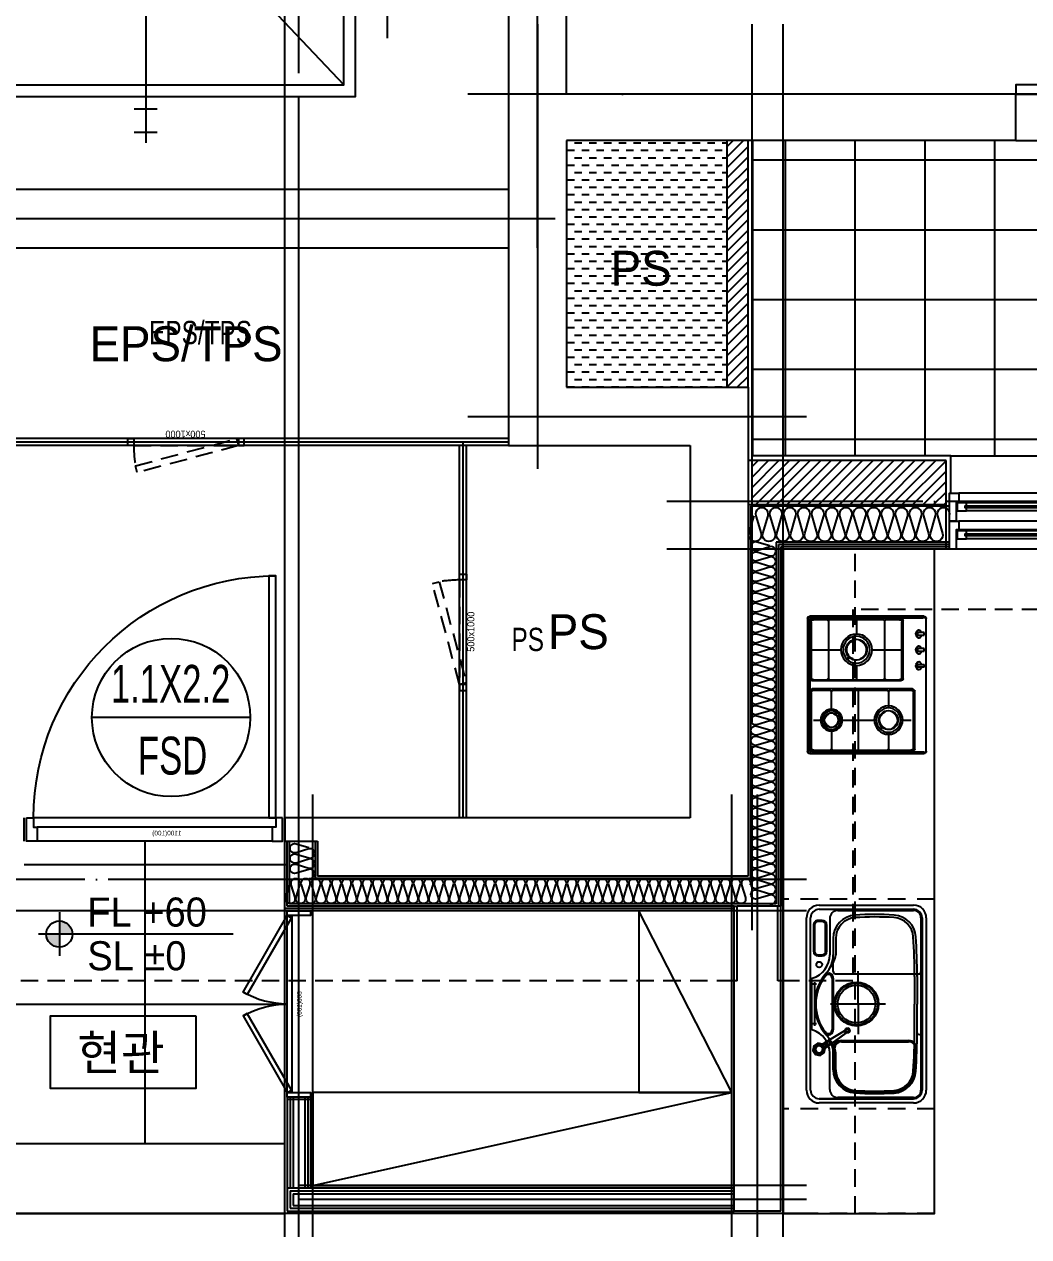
# Model space of a CAD drawing. Header units: millimetres. Extents: x -24416 to 92204, y -190080 to 23760.
# Drawn here: x 21951 to 26266, y -116981 to -111771 of the extents above; entities that cross this region are included whole.
import ezdxf
from ezdxf.enums import TextEntityAlignment as Align
from ezdxf.xclip import XClip

# ---------------------------------------------------------------- set-up
doc = ezdxf.new("R2010")
doc.units = ezdxf.units.MM
doc.header["$LTSCALE"] = 50
doc.header["$XCLIPFRAME"] = 0
for name, pattern in [('-HID', [2.5, 1.5, -1]), ('AUDIT_D_220706163347-0', [0]), ('CEN', [62, 60, -1, 0, -1]), ('HID', [2.3, 1.5, -0.8]), ('xr-101_102동-2F$0$HID', [2.3, 1.5, -0.8])]:
    doc.linetypes.add(name, pattern=pattern)
doc.layers.get('defpoints').update_dxf_attribs({"color": 139})
for name, color, linetype in [('A-SOL252', 252, 'Continuous'), ('A-STEEL', 4, 'Continuous'), ('A-레벨', 7, 'AUDIT_D_220706163347-0'), ('A-창호부호', 4, 'Continuous'), ('A_HAT', 8, 'Continuous'), ('AA-XXXX-TEXT#LEV', 3, 'Continuous'), ('CEN_CON', 1, 'CEN'), ('CEN_WALL', 12, 'CEN'), ('CONC', 2, 'Continuous'), ('dan1', 7, 'HID'), ('DOOR', 4, 'Continuous'), ('ELE3_CON', 7, 'Continuous'), ('ELE4', 4, 'Continuous'), ('ELEV-ER', 4, 'Continuous'), ('F-FUR-설치', 6, 'Continuous'), ('FIN', 6, 'Continuous'), ('FUR', 4, 'Continuous'), ('FUR_가전', 8, 'HID'), ('INS', 8, 'Continuous'), ('ROM', 7, 'AUDIT_D_220706163347-0'), ('WAL', 3, 'Continuous'), ('WAL_DRY', 7, 'Continuous'), ('WIN', 4, 'Continuous'), ('X - 단위세대$0$ETC', 6, 'Continuous'), ('xr-101_102동-2F$0$AA-DWXM-DOOR(PS점검구)', 4, 'xr-101_102동-2F$0$HID'), ('바닥타일', 8, 'Continuous'), ('실명', 3, 'AUDIT_D_220706163347-0'), ('실명박스', 7, 'AUDIT_D_220706163347-0')]:
    doc.layers.add(name, color=color, linetype=linetype)
for name, color, linetype, plot in [('AA-XXXX-MC', 153, 'AUDIT_D_220706163347-0', False), ('Def-PrintX', 147, 'Continuous', False), ('Defpoint', 135, 'Continuous', False), ('MC', 135, 'Continuous', False), ('X - 단위세대$0$0_임시', 134, 'Continuous', False), ('xr-101_102동-2F$0$DEFPOINT', 231, 'Continuous', False)]:
    doc.layers.add(name, color=color, linetype=linetype, plot=plot)
doc.styles.add('HAUD01', font='Dotum.ttf')
doc.styles.add('HAUD02', font='Dotum.ttf', dxfattribs={"width": 0.8})
doc.styles.add('xr-101_102동-2F$0$HAUD01', font='Dotum.ttf')
doc.styles.add('맑은고딕', font='malgun.ttf', dxfattribs={"width": 0.9})
pattern_1 = [(45, (-317379.71, -137553.743), (-22.4506403, 22.4506403), [])]

# ---------------------------------------------------------------- blocks, each defined once
blk = doc.blocks.new('ELE_17(비진입)')
at = {"layer": 'CONC', "extrusion": (0, 0, -1)}
for p, q in [((-570, -991.6), (-570, -1041.6)), ((570, -991.6), (570, -1041.6))]:
    blk.add_line(p, q, dxfattribs=at)
at = {"layer": 'defpoints'}
blk.add_lwpolyline([(-1350, 1558.4), (1350, 1558.4), (1350, -991.6), (-1350, -991.6)], close=True, dxfattribs=at)
at = {"layer": 'ELEV-ER', "color": 1, "extrusion": (0, 0, -1)}
for p, q in [((0, 1229.9), (0, -1227.1)), ((700, 1038.6), (-700, 1038.5)), ((-1150, 0), (1150, 0))]:
    blk.add_line(p, q, dxfattribs=at)
at = {"layer": 'ELEV-ER', "extrusion": (0, 0, -1)}
for p, q in [((-500, 1113.5), (500, 1113.6)), ((-500, 963.5), (-500, 1113.5)), ((500, 1113.6), (500, 963.6)), ((-550, 1013.5), (-550, 1063.5)), ((-550, 1013.5), (-550, 1063.5)), ((-475, 1063.5), (-525, 1063.5)), ((-525, 1063.5), (-525, 1013.5)), ((-475, 1063.5), (-525, 1063.5)), ((-525, 1063.5), (-525, 1013.5)), ((-475, 1013.5), (-475, 1063.5)), ((-475, 1013.5), (-475, 1063.5)), ((475, 1013.6), (475, 1063.6)), ((475, 1063.6), (525, 1063.6)), ((525, 1063.6), (525, 1013.6)), ((550, 1013.6), (550, 1063.6)), ((-525, 1013.5), (-475, 1013.5)), ((-525, 1013.5), (-475, 1013.5)), ((525, 1013.6), (475, 1013.6)), ((500, 963.6), (-500, 963.5)), ((-950, -898.6), (900, 851.4)), ((950, -898.6), (-900, 851.4)), ((-1105, 50), (-1105, -50)), ((-1005, 50), (-1005, -50)), ((1005, 50), (1005, -50)), ((1105, 50), (1105, -50)), ((-560, -818.7), (-560, -698.7)), ((-500, -698.7), (-500, -818.7)), ((500, -818.6), (500, -698.6)), ((560, -698.6), (560, -818.6)), ((-560.1, -818.6), (-500.1, -818.6)), ((-500, -818.7), (-560, -818.7)), ((560, -818.6), (500, -818.6)), ((-570, -991.6), (-545, -991.6)), ((-570, -1041.6), (-555, -1041.6)), ((-515, -991.6), (515, -991.6)), ((-515, -1041.6), (515, -1041.6)), ((545, -991.6), (570, -991.6)), ((555, -1041.6), (570, -1041.6))]:
    blk.add_line(p, q, dxfattribs=at)
for points in [[(950, 901.4), (950, -898.6), (-950, -898.6), (-950, 901.4)], [(542, -994.6), (518, -994.6), (518, -1038.6), (542, -1038.6), (542, -1026.6), (545, -1026.6), (545, -1041.6), (515, -1041.6), (515, -991.6), (545, -991.6), (545, -1006.6), (542, -1006.6)], [(-542, -994.6), (-518, -994.6), (-518, -1038.6), (-542, -1038.6), (-542, -1026.6), (-545, -1026.6), (-545, -1041.6), (-515, -1041.6), (-515, -991.6), (-545, -991.6), (-545, -1006.6), (-542, -1006.6)]]:
    blk.add_lwpolyline(points, close=True, dxfattribs=at)
blk.add_lwpolyline([(-500, -698.6), (-900, -698.6), (-900, 851.4), (900, 851.4), (900, -698.6), (500, -698.7)], dxfattribs=at)
at = {"layer": 'ELEV-ER'}
for points in [[(-550, -875.7), (550, -875.7), (550, -835.7), (-550, -835.7)], [(-550, -960.7), (550, -960.7), (550, -920.7), (-550, -920.7)], [(-555, -1041.6), (-545, -1041.6), (-545, -1031.6), (-555, -1031.6)], [(555, -1041.6), (545, -1041.6), (545, -1031.6), (555, -1031.6)]]:
    blk.add_lwpolyline(points, close=True, dxfattribs=at)
at = {"layer": 'defpoints', "extrusion": (0, 0, -1), "style": '맑은고딕', "text_generation_flag": 2, "width": 0.6}
blk.add_text('ELEV-18인승', height=150, dxfattribs=at).set_placement((0, 801.3), align=Align.TOP_CENTER)
blk = doc.blocks.new('A$C38A1636F')
at = {"layer": 'xr-101_102동-2F$0$AA-DWXM-DOOR(PS점검구)'}
for p, q in [((225, 0), (-225, 0)), ((-225, -30), (225, -30))]:
    blk.add_line(p, q, dxfattribs=at)
for points in [[(-250, 0), (-225, 0), (-225, -30), (-250, -30)], [(250, 0), (225, 0), (225, -30), (250, -30)], [(-209.7, -146.5), (-217.4, -117.5), (217.2, -1), (225, -30)]]:
    blk.add_lwpolyline(points, close=True, dxfattribs=at)
blk.add_arc((385.2, -21.3), 610.2, 180.8182, 189.0705, dxfattribs=at)
at = {"layer": 'xr-101_102동-2F$0$DEFPOINT', "style": 'xr-101_102동-2F$0$HAUD01'}
blk.add_text('500x1000', height=30, rotation=180, dxfattribs=at).set_placement((-2.5, 18.6), align=Align.MIDDLE_CENTER)
blk = doc.blocks.new('CO-102-28F', base_point=(243441.5, -43595.4))
at = {"layer": 'A-STEEL'}
for p, q in [((254011.5, -41965.4), (251241.5, -41965.4)), ((254011.5, -41995.4), (251211.5, -41995.4)), ((253801.5, -43595.4), (253801.5, -41995.4)), ((253831.5, -43595.4), (253831.5, -41995.4))]:
    blk.add_line(p, q, dxfattribs=at)
at = {"layer": 'CEN_CON'}
for p, q in [((254136.5, -41145.4), (254136.5, -37945.4)), ((251211.5, -41020.4), (254261.5, -41020.4)), ((254011.5, -41980.4), (251211.5, -41980.4)), ((253816.5, -43595.4), (253816.5, -41980.4))]:
    blk.add_line(p, q, dxfattribs=at)
at = {"layer": 'CONC', "color": 2}
for p, q in [((254261.5, -40485.4), (254261.5, -37945.4)), ((254011.5, -38195.4), (254011.5, -40895.4)), ((254011.5, -40895.4), (251461.5, -40895.4)), ((251211.5, -41145.4), (254011.5, -41145.4))]:
    blk.add_line(p, q, dxfattribs=at)
at = {"rotation": 270}
blk.add_blockref('ELE_17(비진입)', (252453.1, -39545.4), dxfattribs=at)
at = {"layer": 'AA-XXXX-TEXT#LEV'}
blk.add_blockref('A$C38A1636F', (252626.5, -41965.4), dxfattribs=at)
at = {"layer": 'AA-XXXX-TEXT#LEV', "rotation": 270}
blk.add_blockref('A$C38A1636F', (253831.5, -42798), dxfattribs=at)
at = {"layer": 'Def-PrintX', "style": 'HAUD02', "width": 0.8}
for s, p in [('EPS/TPS', (252467.8, -41560.1)), ('PS', (254024.6, -42878.7))]:
    blk.add_text(s, height=100, dxfattribs=at).set_placement(p)
blk = doc.blocks.new('A$C4D377245')
at = {"layer": 'A-창호부호'}
blk.add_line((675.4, 345), (14.6, 345), dxfattribs=at)
blk.add_circle((345, 345), 330.4, dxfattribs=at)
blk = doc.blocks.new('WIN_이중창_1500')
at = {"layer": 'Defpoint'}
for p, q in [((-15, 240), (-15, 0)), ((1485, 240), (1485, 0))]:
    blk.add_line(p, q, dxfattribs=at)
at = {"layer": 'WIN'}
blk.add_line((735, -100), (735, 340), dxfattribs=at)
at = {"layer": 'WIN', "color": 8}
for p, q in [((1442, 240), (28, 240)), ((1397, 237), (755, 237)), ((1430, 158), (40, 158)), ((715, 196), (73, 196)), ((715, 161), (73, 161)), ((1397, 202), (755, 202)), ((1430, 120), (40, 120)), ((1397, 117), (755, 117)), ((715, 76), (73, 76)), ((1397, 82), (755, 82)), ((1430, 38), (40, 38)), ((1430, 0), (40, 0)), ((715, 41), (73, 41))]:
    blk.add_line(p, q, dxfattribs=at)
at = {"layer": 'WIN'}
for points in [[(40, 158), (28, 158), (28, 240), (0, 240), (0, 120), (40, 120), (40, 158)], [(755, 216.5), (755, 202), (715, 202), (715, 237), (755, 237), (755, 222.5)], [(1404, 222.5), (1404, 216.5), (748, 216.5), (748, 222.5), (1404, 222.5)], [(1397, 216.5), (1397, 202), (1437, 202), (1437, 237), (1397, 237), (1397, 222.5)], [(1430, 158), (1442, 158), (1442, 240), (1470, 240), (1470, 120), (1430, 120), (1430, 158)], [(73, 175.5), (73, 161), (33, 161), (33, 196), (73, 196), (73, 181.5)], [(722, 181.5), (722, 175.5), (66, 175.5), (66, 181.5), (722, 181.5)], [(715, 175.5), (715, 161), (755, 161), (755, 196), (715, 196), (715, 181.5)], [(40, 38), (28, 38), (28, 120), (0, 120), (0, 0), (40, 0), (40, 38)], [(755, 96.5), (755, 82), (715, 82), (715, 117), (755, 117), (755, 102.5)], [(1397, 96.5), (1397, 82), (1437, 82), (1437, 117), (1397, 117), (1397, 102.5)], [(1430, 38), (1442, 38), (1442, 120), (1470, 120), (1470, 0), (1430, 0), (1430, 38)], [(73, 55.5), (73, 41), (33, 41), (33, 76), (73, 76), (73, 61.5)], [(722, 61.5), (722, 55.5), (66, 55.5), (66, 61.5), (722, 61.5)], [(715, 55.5), (715, 41), (755, 41), (755, 76), (715, 76), (715, 61.5)], [(1404, 102.5), (1404, 96.5), (748, 96.5), (748, 102.5), (1404, 102.5)]]:
    blk.add_lwpolyline(points, dxfattribs=at)
blk = doc.blocks.new('insul1')
blk.add_lwpolyline([(0, 0.25, 1.344031), (0.35, 0.25), (0.2, 0.75, -1.344031), (0.55, 0.75), (0.4, 0.25)], format="xyb")
blk = doc.blocks.new('DOOR-800(100)')
at = {"layer": 'DOOR'}
for points in [[(359.1, 272.7), (349.1, 290), (20, 100), (30, 82.7)], [(440.9, 272.7), (450.9, 290), (780, 100), (770, 82.7)], [(20, 100), (0, 100), (0, 0), (20, 0)], [(780, 80), (780, 100), (20, 100), (20, 80)], [(800, 100), (780, 100), (780, 0), (800, 0)]]:
    blk.add_lwpolyline(points, close=True, dxfattribs=at)
for centre, start, end in [((20, 100), 0, 30), ((780, 100), 150, 180)]:
    blk.add_arc(centre, 380, start, end, dxfattribs=at)
at = {"layer": 'X - 단위세대$0$0_임시'}
for p, q in [((-10, 0), (-10, 100)), ((810, 0), (810, 100))]:
    blk.add_line(p, q, dxfattribs=at)
at = {"layer": 'X - 단위세대$0$0_임시', "style": 'HAUD02'}
blk.add_text('800(100)', height=20, dxfattribs=at).set_placement((400.3, 46.2), align=Align.MIDDLE)
blk = doc.blocks.new('FSD-1100(100)')
at = {"layer": 'DOOR'}
for p, q in [((30, 100), (1070, 100)), ((45, 60), (1055, 60)), ((45, 0), (1055, 0))]:
    blk.add_line(p, q, dxfattribs=at)
blk.add_lwpolyline([(30, 100), (30, 1140), (60, 1140), (60, 100), (30, 100)], dxfattribs=at)
for points in [[(0, 100), (30, 100), (30, 60), (45, 60), (45, 0), (0, 0)], [(1100, 100), (1070, 100), (1070, 60), (1055, 60), (1055, 0), (1100, 0)]]:
    blk.add_lwpolyline(points, close=True, dxfattribs=at)
blk.add_arc((30, 100), 1040, 0, 90, dxfattribs=at)
at = {"layer": 'X - 단위세대$0$0_임시'}
for p, q in [((-10, 0), (-10, 100)), ((1110, 0), (1110, 100))]:
    blk.add_line(p, q, dxfattribs=at)
at = {"layer": 'X - 단위세대$0$0_임시', "style": 'HAUD02'}
blk.add_text('1100(100)', height=20, dxfattribs=at).set_placement((497.5, 32.2), align=Align.MIDDLE)
blk = doc.blocks.new('쿡탑')
at = {"layer": 'FUR'}
for p, q in [((460721, 189595.4), (461291, 189595.4)), ((460722, 189592.4), (461290, 189592.4)), ((460711, 189095.4), (460711, 189585.4)), ((460712, 189582.4), (460712, 189318.9)), ((460719, 189103.9), (460719, 189577.4)), ((460721, 189195.4), (460721, 189575.4)), ((460726, 189267.1), (460726, 189570.4)), ((460729, 189587.4), (461283, 189587.4)), ((460731, 189585.4), (461281, 189585.4)), ((460736, 189580.4), (460973.5, 189580.4)), ((460854.8, 189580.4), (460854.8, 189452.6)), ((460983.5, 189570.4), (460983.5, 189508.6)), ((460988.5, 189195.4), (460988.5, 189575.4)), ((461023.5, 189145.4), (461023.5, 189575.4)), ((461028.5, 189570.4), (461028.5, 189495.4)), ((461038.5, 189580.4), (461276, 189580.4)), ((461157.3, 189570.4), (461157.3, 189532.9)), ((461286, 189570.4), (461286, 189150.4)), ((461291, 189575.4), (461291, 189145.4)), ((461293, 189577.4), (461293, 189103.9)), ((461300, 189582.4), (461300, 189338.9)), ((461301, 189585.4), (461301, 189095.4)), ((460728, 189508.6), (460726, 189508.6)), ((460728, 189503.6), (460726, 189503.6)), ((460730.3, 189506.1), (460979.2, 189506.1)), ((460981.6, 189508.6), (460983.5, 189508.6)), ((460981.6, 189503.6), (460983.5, 189503.6)), ((460983.5, 189503.6), (460983.5, 189267.1)), ((461030.5, 189495.4), (461028.5, 189495.4)), ((461028.5, 189490.4), (461028.5, 189250.4)), ((461030.5, 189490.4), (461028.5, 189490.4)), ((461117.2, 189492.9), (461032.9, 189492.9)), ((461197.3, 189492.9), (461281.7, 189492.9)), ((461284.1, 189495.4), (461286, 189495.4)), ((461284.1, 189490.4), (461286, 189490.4)), ((461157.3, 189452.8), (461157.3, 189300.1)), ((460726, 189385.4), (460787.6, 189385.4)), ((460922, 189385.4), (460983.5, 189385.4)), ((461286, 189376.5), (461028.5, 189376.5)), ((461298, 189156.9), (461300, 189338.9)), ((460714, 189156.9), (460712, 189318.9)), ((460854.8, 189318.1), (460854.8, 189190.4)), ((460728, 189267.1), (460726, 189267.1)), ((460726, 189200.4), (460726, 189262.1)), ((460728, 189262.1), (460726, 189262.1)), ((460730.3, 189264.6), (460979.2, 189264.6)), ((460981.6, 189267.1), (460983.5, 189267.1)), ((460981.6, 189262.1), (460983.5, 189262.1)), ((460983.5, 189262.1), (460983.5, 189200.4)), ((461030.5, 189250.4), (461028.5, 189250.4)), ((461028.5, 189245.4), (461028.5, 189150.4)), ((461030.5, 189245.4), (461028.5, 189245.4)), ((461032.8, 189247.9), (461105, 189247.9)), ((461209.6, 189247.9), (461281.7, 189247.9)), ((461284.1, 189250.4), (461286, 189250.4)), ((461284.1, 189245.4), (461286, 189245.4)), ((460978.5, 189185.4), (460731, 189185.4)), ((460973.5, 189190.4), (460736, 189190.4)), ((461157.3, 189195.6), (461157.3, 189150.4)), ((460714, 189156.9), (460714, 189095.4)), ((460780.9, 189123.2), (460792.2, 189123.2)), ((460780.9, 189094.2), (460780.9, 189123.2)), ((460780.9, 189123.2), (460792.2, 189123.2)), ((460780.9, 189094.2), (460780.9, 189123.2)), ((460792.2, 189123.2), (460792.2, 189094.2)), ((460792.2, 189123.2), (460792.2, 189094.2)), ((460849.9, 189123.1), (460861.2, 189123.1)), ((460849.9, 189094.2), (460849.9, 189123.1)), ((460849.9, 189123.1), (460861.2, 189123.1)), ((460849.9, 189094.2), (460849.9, 189123.1)), ((460849.9, 189123.1), (460861.2, 189123.1)), ((460849.9, 189094.2), (460849.9, 189123.1)), ((460849.9, 189123.1), (460861.2, 189123.1)), ((460849.9, 189094.2), (460849.9, 189123.1)), ((460849.9, 189123.1), (460861.2, 189123.1)), ((460849.9, 189094.2), (460849.9, 189123.1)), ((460849.9, 189123.1), (460861.2, 189123.1)), ((460849.9, 189094.2), (460849.9, 189123.1)), ((460849.9, 189123.1), (460861.2, 189123.1)), ((460849.9, 189094.2), (460849.9, 189123.1)), ((460849.9, 189123.1), (460861.2, 189123.1)), ((460849.9, 189094.2), (460849.9, 189123.1)), ((460861.2, 189123.1), (460861.2, 189094.2)), ((460861.2, 189123.1), (460861.2, 189094.2)), ((460861.2, 189123.1), (460861.2, 189094.2)), ((460861.2, 189123.1), (460861.2, 189094.2)), ((460861.2, 189123.1), (460861.2, 189094.2)), ((460861.2, 189123.1), (460861.2, 189094.2)), ((460861.2, 189123.1), (460861.2, 189094.2)), ((460861.2, 189123.1), (460861.2, 189094.2)), ((460929.7, 189123.1), (460918.4, 189123.1)), ((460918.4, 189123.1), (460918.4, 189094.2)), ((460929.7, 189123.1), (460918.4, 189123.1)), ((460918.4, 189123.1), (460918.4, 189094.2)), ((460929.7, 189123.1), (460918.4, 189123.1)), ((460918.4, 189123.1), (460918.4, 189094.2)), ((460929.7, 189123.1), (460918.4, 189123.1)), ((460918.4, 189123.1), (460918.4, 189094.2)), ((460929.7, 189123.1), (460918.4, 189123.1)), ((460918.4, 189123.1), (460918.4, 189094.2)), ((460929.7, 189123.1), (460918.4, 189123.1)), ((460918.4, 189123.1), (460918.4, 189094.2)), ((460929.7, 189123.1), (460918.4, 189123.1)), ((460918.4, 189123.1), (460918.4, 189094.2)), ((460929.7, 189123.1), (460918.4, 189123.1)), ((460918.4, 189123.1), (460918.4, 189094.2)), ((460929.7, 189094.2), (460929.7, 189123.1)), ((460929.7, 189094.2), (460929.7, 189123.1)), ((460929.7, 189094.2), (460929.7, 189123.1)), ((460929.7, 189094.2), (460929.7, 189123.1)), ((460929.7, 189094.2), (460929.7, 189123.1)), ((460929.7, 189094.2), (460929.7, 189123.1)), ((460929.7, 189094.2), (460929.7, 189123.1)), ((460929.7, 189094.2), (460929.7, 189123.1)), ((461281, 189135.4), (461033.5, 189135.4)), ((461276, 189140.4), (461038.5, 189140.4)), ((461298, 189156.9), (461298, 189095.4)), ((461291, 189085.4), (460721, 189085.4)), ((460770.5, 189113.9), (460780.7, 189104.7)), ((460770.5, 189113.9), (460780.7, 189104.7)), ((460792.2, 189094.2), (460780.9, 189094.2)), ((460792.2, 189094.2), (460780.9, 189094.2)), ((460803.4, 189113.7), (460792.2, 189104.5)), ((460803.4, 189113.7), (460792.2, 189104.5)), ((460839.4, 189113.9), (460849.6, 189104.7)), ((460839.4, 189113.9), (460849.6, 189104.7)), ((460839.4, 189113.9), (460849.6, 189104.7)), ((460839.4, 189113.9), (460849.6, 189104.7)), ((460839.4, 189113.9), (460849.6, 189104.7)), ((460839.4, 189113.9), (460849.6, 189104.7)), ((460839.4, 189113.9), (460849.6, 189104.7)), ((460839.4, 189113.9), (460849.6, 189104.7)), ((460861.2, 189094.2), (460849.9, 189094.2)), ((460861.2, 189094.2), (460849.9, 189094.2)), ((460861.2, 189094.2), (460849.9, 189094.2)), ((460861.2, 189094.2), (460849.9, 189094.2)), ((460861.2, 189094.2), (460849.9, 189094.2)), ((460861.2, 189094.2), (460849.9, 189094.2)), ((460861.2, 189094.2), (460849.9, 189094.2)), ((460861.2, 189094.2), (460849.9, 189094.2)), ((460872.3, 189113.7), (460861.1, 189104.5)), ((460872.3, 189113.7), (460861.1, 189104.5)), ((460872.3, 189113.7), (460861.1, 189104.5)), ((460872.3, 189113.7), (460861.1, 189104.5)), ((460872.3, 189113.7), (460861.1, 189104.5)), ((460872.3, 189113.7), (460861.1, 189104.5)), ((460872.3, 189113.7), (460861.1, 189104.5)), ((460872.3, 189113.7), (460861.1, 189104.5)), ((460907.3, 189113.7), (460918.4, 189104.5)), ((460907.3, 189113.7), (460918.4, 189104.5)), ((460907.3, 189113.7), (460918.4, 189104.5)), ((460907.3, 189113.7), (460918.4, 189104.5)), ((460907.3, 189113.7), (460918.4, 189104.5)), ((460907.3, 189113.7), (460918.4, 189104.5)), ((460907.3, 189113.7), (460918.4, 189104.5)), ((460907.3, 189113.7), (460918.4, 189104.5)), ((460918.4, 189094.2), (460929.7, 189094.2)), ((460918.4, 189094.2), (460929.7, 189094.2)), ((460918.4, 189094.2), (460929.7, 189094.2)), ((460918.4, 189094.2), (460929.7, 189094.2)), ((460918.4, 189094.2), (460929.7, 189094.2)), ((460918.4, 189094.2), (460929.7, 189094.2)), ((460918.4, 189094.2), (460929.7, 189094.2)), ((460918.4, 189094.2), (460929.7, 189094.2)), ((460940.2, 189113.9), (460930, 189104.7)), ((460940.2, 189113.9), (460930, 189104.7)), ((460940.2, 189113.9), (460930, 189104.7)), ((460940.2, 189113.9), (460930, 189104.7)), ((460940.2, 189113.9), (460930, 189104.7)), ((460940.2, 189113.9), (460930, 189104.7)), ((460940.2, 189113.9), (460930, 189104.7)), ((460940.2, 189113.9), (460930, 189104.7))]:
    blk.add_line(p, q, dxfattribs=at)
for centre, radius in [((461157.3, 189492.9), 46.7), ((461157.3, 189492.9), 40), ((460854.8, 189385.4), 67.2), ((460854.8, 189385.4), 57.7), ((461157.3, 189247.9), 60.9), ((461157.3, 189247.9), 52.3)]:
    blk.add_circle(centre, radius, dxfattribs=at)
for centre, radius, start, end in [((460721, 189585.4), 10, 90, 180), ((460722, 189582.4), 10, 90, 180), ((461290, 189582.4), 10, 0, 90), ((461291, 189585.4), 10, 0, 90), ((460729, 189577.4), 10, 90, 180), ((460731, 189575.4), 10, 90, 180), ((460736, 189570.4), 10, 90, 180), ((460973.5, 189570.4), 10, 0, 90), ((460978.5, 189575.4), 10, 0, 90), ((461033.5, 189575.4), 10, 90, 180), ((461038.5, 189570.4), 10, 90, 180), ((461276, 189570.4), 10, 0, 90), ((461281, 189575.4), 10, 0, 90), ((461283, 189577.4), 10, 0, 90), ((460727.8, 189506.1), 2.51, 274.2415, 85.7585), ((460981.7, 189506.1), 2.51, 94.2415, 265.7585), ((461030.3, 189492.9), 2.51, 274.2415, 85.7585), ((461157.3, 189492.9), 31.4, 46.3378, 40.7194), ((461157.9, 189550.4), 55.6, 237.2301, 237.6615), ((461129, 189504.7), 1.53, 237.6615, 337.2181), ((461157.3, 189492.9), 29.2, 21.5687, 157.2181), ((461185.8, 189504.1), 1.53, 201.5687, 301.1252), ((461157.9, 189550.4), 55.6, 301.1252, 301.5566), ((461284.2, 189492.9), 2.51, 94.2415, 265.7585), ((461156.1, 189435.2), 55.6, 120.4999, 120.9395), ((461128.7, 189481.7), 1.53, 21.2578, 120.4999), ((461157.3, 189492.9), 29.2, 201.2578, 336.4054), ((461185.4, 189480.6), 1.53, 57.1633, 156.4054), ((461156.1, 189435.2), 55.6, 56.7238, 57.1633), ((460854.8, 189385.4), 45.2, 46.3378, 40.7194), ((460855.7, 189468.2), 80, 237.2301, 237.6615), ((460814, 189402.5), 2.21, 237.6615, 337.2181), ((460854.8, 189385.4), 42, 21.5687, 157.2181), ((460895.9, 189401.6), 2.21, 201.5687, 301.1252), ((460855.7, 189468.2), 80, 301.1252, 301.5566), ((460853.1, 189302.3), 80, 120.4999, 120.9395), ((460813.6, 189369.3), 2.21, 21.2578, 120.4999), ((460854.8, 189385.4), 42, 201.2578, 336.4054), ((460895.3, 189367.7), 2.21, 57.1633, 156.4054), ((460853.1, 189302.3), 80, 56.7238, 57.1633), ((461157.3, 189247.9), 41, 46.3378, 40.7194), ((461157.3, 189247.9), 38.1, 21.5687, 157.2181), ((460727.8, 189264.6), 2.51, 274.2415, 85.7585), ((460981.7, 189264.6), 2.51, 94.2415, 265.7585), ((461030.3, 189247.9), 2.51, 274.2415, 85.7585), ((461155.7, 189172.5), 72.6, 120.4999, 120.9395), ((461158.1, 189323), 72.6, 237.2301, 237.6615), ((461119.9, 189233.3), 2, 21.2578, 120.4999), ((461120.3, 189263.4), 2, 237.6615, 337.2181), ((461157.3, 189247.9), 38.1, 201.2578, 336.4054), ((461194, 189231.8), 2, 57.1633, 156.4054), ((461194.5, 189262.6), 2, 201.5687, 301.1252), ((461155.7, 189172.5), 72.6, 56.7238, 57.1633), ((461158.1, 189323), 72.6, 301.1252, 301.5566), ((461284.2, 189247.9), 2.51, 94.2415, 265.7585), ((460731, 189195.4), 10, 180, 270), ((460736, 189200.4), 10, 180, 270), ((460973.5, 189200.4), 10, 270, 0), ((460978.5, 189195.4), 10, 270, 0), ((460776.4, 189115.1), 8.47, 57.3013, 148.1768), ((460776.4, 189115.1), 8.47, 57.3013, 148.1768), ((460787, 189109.6), 20.4, 31.2565, 148.5357), ((460787, 189109.6), 20.4, 31.2565, 148.5357), ((460796.9, 189113.5), 9.86, 34.7229, 117.6077), ((460796.9, 189113.5), 9.86, 34.7229, 117.6077), ((460845.3, 189115), 8.47, 57.3013, 148.1768), ((460845.3, 189115), 8.47, 57.3013, 148.1768), ((460845.3, 189115), 8.47, 57.3013, 148.1768), ((460845.3, 189115), 8.47, 57.3013, 148.1768), ((460845.3, 189115), 8.47, 57.3013, 148.1768), ((460845.3, 189115), 8.47, 57.3013, 148.1768), ((460845.3, 189115), 8.47, 57.3013, 148.1768), ((460845.3, 189115), 8.47, 57.3013, 148.1768), ((460855.9, 189109.5), 20.4, 31.2565, 148.5357), ((460855.9, 189109.5), 20.4, 31.2565, 148.5357), ((460855.9, 189109.5), 20.4, 31.2565, 148.5357), ((460855.9, 189109.5), 20.4, 31.2565, 148.5357), ((460855.9, 189109.5), 20.4, 31.2565, 148.5357), ((460855.9, 189109.5), 20.4, 31.2565, 148.5357), ((460855.9, 189109.5), 20.4, 31.2565, 148.5357), ((460855.9, 189109.5), 20.4, 31.2565, 148.5357), ((460865.8, 189113.4), 9.86, 34.7229, 117.6077), ((460865.8, 189113.4), 9.86, 34.7229, 117.6077), ((460865.8, 189113.4), 9.86, 34.7229, 117.6077), ((460865.8, 189113.4), 9.86, 34.7229, 117.6077), ((460865.8, 189113.4), 9.86, 34.7229, 117.6077), ((460865.8, 189113.4), 9.86, 34.7229, 117.6077), ((460865.8, 189113.4), 9.86, 34.7229, 117.6077), ((460865.8, 189113.4), 9.86, 34.7229, 117.6077), ((460913.8, 189113.4), 9.86, 62.3923, 145.2771), ((460913.8, 189113.4), 9.86, 62.3923, 145.2771), ((460913.8, 189113.4), 9.86, 62.3923, 145.2771), ((460913.8, 189113.4), 9.86, 62.3923, 145.2771), ((460913.8, 189113.4), 9.86, 62.3923, 145.2771), ((460913.8, 189113.4), 9.86, 62.3923, 145.2771), ((460913.8, 189113.4), 9.86, 62.3923, 145.2771), ((460913.8, 189113.4), 9.86, 62.3923, 145.2771), ((460923.6, 189109.5), 20.4, 31.4643, 148.7435), ((460923.6, 189109.5), 20.4, 31.4643, 148.7435), ((460923.6, 189109.5), 20.4, 31.4643, 148.7435), ((460923.6, 189109.5), 20.4, 31.4643, 148.7435), ((460923.6, 189109.5), 20.4, 31.4643, 148.7435), ((460923.6, 189109.5), 20.4, 31.4643, 148.7435), ((460923.6, 189109.5), 20.4, 31.4643, 148.7435), ((460923.6, 189109.5), 20.4, 31.4643, 148.7435), ((460934.2, 189115), 8.47, 31.8232, 122.6987), ((460934.2, 189115), 8.47, 31.8232, 122.6987), ((460934.2, 189115), 8.47, 31.8232, 122.6987), ((460934.2, 189115), 8.47, 31.8232, 122.6987), ((460934.2, 189115), 8.47, 31.8232, 122.6987), ((460934.2, 189115), 8.47, 31.8232, 122.6987), ((460934.2, 189115), 8.47, 31.8232, 122.6987), ((460934.2, 189115), 8.47, 31.8232, 122.6987), ((461033.5, 189145.4), 10, 180, 270), ((461038.5, 189150.4), 10, 180, 270), ((461276, 189150.4), 10, 270, 0), ((461281, 189145.4), 10, 270, 0), ((460721, 189095.4), 10, 180, 270), ((460708.5, 189096.9), 5.72, 302.473, 344.4523), ((460658.6, 189105.8), 60.4, 341.5721, 1.816), ((460773.8, 189117.6), 5, 148.5357, 228.0471), ((460773.8, 189117.6), 5, 148.5357, 228.0471), ((460800.2, 189117.6), 5, 309.4595, 31.2565), ((460800.2, 189117.6), 5, 309.4595, 31.2565), ((460842.8, 189117.6), 5, 148.5357, 228.0471), ((460842.8, 189117.6), 5, 148.5357, 228.0471), ((460842.8, 189117.6), 5, 148.5357, 228.0471), ((460842.8, 189117.6), 5, 148.5357, 228.0471), ((460842.8, 189117.6), 5, 148.5357, 228.0471), ((460842.8, 189117.6), 5, 148.5357, 228.0471), ((460842.8, 189117.6), 5, 148.5357, 228.0471), ((460842.8, 189117.6), 5, 148.5357, 228.0471), ((460869.1, 189117.5), 5, 309.4595, 31.2565), ((460869.1, 189117.5), 5, 309.4595, 31.2565), ((460869.1, 189117.5), 5, 309.4595, 31.2565), ((460869.1, 189117.5), 5, 309.4595, 31.2565), ((460869.1, 189117.5), 5, 309.4595, 31.2565), ((460869.1, 189117.5), 5, 309.4595, 31.2565), ((460869.1, 189117.5), 5, 309.4595, 31.2565), ((460869.1, 189117.5), 5, 309.4595, 31.2565), ((460910.5, 189117.5), 5, 148.7435, 230.5405), ((460910.5, 189117.5), 5, 148.7435, 230.5405), ((460910.5, 189117.5), 5, 148.7435, 230.5405), ((460910.5, 189117.5), 5, 148.7435, 230.5405), ((460910.5, 189117.5), 5, 148.7435, 230.5405), ((460910.5, 189117.5), 5, 148.7435, 230.5405), ((460910.5, 189117.5), 5, 148.7435, 230.5405), ((460910.5, 189117.5), 5, 148.7435, 230.5405), ((460936.8, 189117.6), 5, 311.9529, 31.4643), ((460936.8, 189117.6), 5, 311.9529, 31.4643), ((460936.8, 189117.6), 5, 311.9529, 31.4643), ((460936.8, 189117.6), 5, 311.9529, 31.4643), ((460936.8, 189117.6), 5, 311.9529, 31.4643), ((460936.8, 189117.6), 5, 311.9529, 31.4643), ((460936.8, 189117.6), 5, 311.9529, 31.4643), ((460936.8, 189117.6), 5, 311.9529, 31.4643), ((461291, 189095.4), 10, 270, 0), ((461353.4, 189105.8), 60.4, 178.184, 198.4279), ((461303.5, 189096.9), 5.72, 195.5477, 237.527)]:
    blk.add_arc(centre, radius, start, end, dxfattribs=at)
at = {"layer": 'FUR', "extrusion": (0, 0, -1)}
for centre, major_axis in [((461180.8, 189516), (0, -2.7)), ((460888.6, 189418.7), (0, -3.88)), ((461187.9, 189278.1), (0, -3.52))]:
    blk.add_ellipse(centre, major_axis=major_axis, ratio=0.678938, start_param=1.412183, end_param=6.112097, dxfattribs=at)
blk = doc.blocks.new('K-sink')
at = {"layer": 'FUR'}
for p, q in [((-370, -105), (370, -105)), ((-370, -123), (370, -123)), ((-208.1, -150.2), (-210.6, -162.4)), ((-208.1, -150.2), (-210.6, -162.4)), ((-197.8, -143.4), (-208.1, -150.2)), ((-197.8, -143.4), (-208.1, -150.2)), ((-185.6, -145.9), (-197.8, -143.4)), ((-185.6, -145.9), (-197.8, -143.4)), ((-178.7, -156.2), (-185.6, -145.9)), ((-178.7, -156.2), (-185.6, -145.9)), ((-181.2, -168.4), (-178.7, -156.2)), ((-181.2, -168.4), (-178.7, -156.2)), ((-108.2, -128), (108.2, -128)), ((206.6, -155.1), (206.6, -172.4)), ((339.1, -135.1), (226.6, -135.1)), ((359.1, -172.4), (359.1, -155.1)), ((-425, -565), (-425, -160)), ((-407, -160), (-407, -565)), ((-407, -565), (-407, -160)), ((-367, -205), (-211.7, -205)), ((-210.6, -162.4), (-203.8, -172.8)), ((-210.6, -162.4), (-203.8, -172.8)), ((-203.8, -172.8), (-191.6, -175.3)), ((-203.8, -172.8), (-191.6, -175.3)), ((-191.6, -175.3), (-181.2, -168.4)), ((-191.6, -175.3), (-181.2, -168.4)), ((367, -205), (211.7, -205)), ((226.6, -192.4), (339.1, -192.4)), ((407, -160), (407, -565)), ((425, -160), (425, -565)), ((-402, -565), (-402, -240)), ((-282.3, -220), (-192, -220)), ((-282.3, -220), (-211.7, -220)), ((-157, -255), (-157, -544.5)), ((130, -230), (130, -602)), ((140, -220), (211.7, -220)), ((282.3, -220), (211.7, -220)), ((402, -240), (402, -565)), ((135.3, -597), (-370, -597)), ((370, -602), (-370, -602)), ((370, -620), (-370, -620)), ((-129.7, -584.6), (-130.3, -592.4)), ((-118, -580), (0, -580)), ((118, -580), (0, -580)), ((129.7, -584.6), (130.3, -592.4)), ((370, -597), (135.3, -597))]:
    blk.add_line(p, q, dxfattribs=at)
at = {"layer": 'FUR', "ltscale": 0.6}
for p, q in [((-217.1, -144.2), (-221.2, -164.5)), ((-199.9, -132.8), (-217.1, -144.2)), ((-179.6, -136.9), (-199.9, -132.8)), ((-168.1, -154.1), (-179.6, -136.9)), ((-172.2, -174.4), (-168.1, -154.1)), ((-221.2, -164.5), (-209.8, -181.7)), ((-209.8, -181.7), (-189.5, -185.9)), ((-191.6, -175.3), (-169.5, -208.6)), ((-189.5, -185.9), (-172.2, -174.4))]:
    blk.add_line(p, q, dxfattribs=at)
at = {"layer": 'FUR', "color": 199}
for p, q in [((-76.6, -140), (-93.4, -140)), ((87.5, -140), (-87.5, -140)), ((-85, -148.4), (-85, -131.6)), ((93.4, -140), (76.6, -140)), ((85, -148.4), (85, -131.6)), ((-282.3, -231), (-211.7, -231)), ((0, -445), (0, -208.5)), ((0, -326.8), (-129.1, -326.8)), ((0, -326.8), (140.9, -326.8))]:
    blk.add_line(p, q, dxfattribs=at)
at = {"layer": 'FUR', "color": 199, "ltscale": 0.5}
for p, q in [((211.6, -155.1), (211.6, -172.4)), ((339.1, -140.1), (226.6, -140.1)), ((354.1, -172.4), (354.1, -155.1)), ((-122.6, -189.3), (-120.6, -186.7)), ((122.6, -189.3), (120.3, -186.5)), ((226.6, -187.4), (339.1, -187.4)), ((-282.3, -226), (-192, -226)), ((-162, -256), (-162, -543.5)), ((110.6, -215), (-110.6, -215)), ((282.3, -231), (211.7, -231)), ((-118, -569), (0, -569)), ((118, -569), (0, -569))]:
    blk.add_line(p, q, dxfattribs=at)
at = {"layer": 'FUR', "ltscale": 0.5}
blk.add_line((110.6, -220), (-110.6, -220), dxfattribs=at)
at = {"layer": 'FUR', "color": 199}
for centre, radius in [((-195.2, -158.9), 21.9), ((-85, -140), 2.5), ((85, -140), 2.5), ((0, -320), 90), ((0, -320), 81)]:
    blk.add_circle(centre, radius, dxfattribs=at)
at = {"layer": 'FUR'}
for centre, radius in [((169.6, -160), 12.2), ((0, -320), 94.5)]:
    blk.add_circle(centre, radius, dxfattribs=at)
for centre, radius, start, end in [((-370, -160), 55, 90, 180), ((-370, -160), 37, 90, 180), ((-211.7, -100), 105, 270, 343.3193), ((0, -340), 200, 90, 131.4096), ((-108.2, -131), 3, 90, 163.3193), ((0, -340), 200, 48.5904, 90), ((108.2, -131), 3, 16.6807, 90), ((211.7, -100), 105, 196.6807, 270), ((226.6, -155.1), 20, 90, 180), ((339.1, -155.1), 20, 360, 90), ((370, -160), 55, 0, 90), ((370, -160), 37, 0, 90), ((-367, -240), 35, 90, 180), ((-211.7, -100), 120, 270, 311.4096), ((211.7, -100), 120, 228.5904, 270), ((226.6, -172.4), 20, 180, 270), ((339.1, -172.4), 20, 270, 0), ((367, -240), 35, 0, 90), ((-282.3, -320), 100, 90, 176.1774), ((-192, -255), 35, 0, 90), ((140, -230), 10, 90.025, 180), ((282.3, -320), 100, 3.8226, 90), ((914.2, -400), 1299.2, 176.1751, 183.5988), ((-915, -400), 1300, 356.4036, 3.8226), ((-282.6, -475.3), 100, 183.5964, 266.1102), ((282.6, -475.3), 100, 273.8898, 356.4036), ((-370, -565), 55, 180, 270), ((-370, -565), 37, 180, 270), ((-370, -565), 32, 180, 270), ((-192, -544.5), 35, 268.6272, 0), ((370, -565), 32, 270, 0), ((370, -565), 37, 270, 0), ((370, -565), 55, 270, 0), ((-140.2, 1619.9), 2200, 266.1102, 270.5776), ((-135.3, -592), 5, 270, 355), ((-124.7, -585.1), 5, 90.4028, 175), ((140.2, 1619.9), 2200, 269.4224, 273.8898), ((140.2, 1619.9), 2200, 269.4224, 269.5972), ((124.7, -585.1), 5, 5, 89.5972), ((138.7, -588.4), 8.66, 181.0559, 263.1777), ((135.3, -592), 5, 185, 270)]:
    blk.add_arc(centre, radius, start, end, dxfattribs=at)
at = {"layer": 'FUR', "color": 199, "ltscale": 0.5}
for centre, radius, start, end in [((0, -340), 195, 90, 128.1858), ((0, -340), 195, 51.926, 90), ((226.6, -155.1), 15, 90, 180), ((339.1, -155.1), 15, 0, 90), ((-112.1, -200.1), 15, 134.2485, 274.3944), ((112.1, -200.1), 15, 265.6056, 45.7515), ((222.9, -131.6), 100, 228.7744, 263.5192), ((226.6, -172.4), 15, 180, 270), ((339.1, -172.4), 15, 270, 0), ((-282.3, -320), 94, 90, 176.1774), ((-192, -256), 30, 0, 90), ((282.3, -320), 89, 3.8226, 90), ((915, -400), 1294, 176.1774, 183.5964), ((-915, -400), 1289, 356.4036, 3.8226), ((-282.6, -475.3), 94, 183.5964, 266.1102), ((282.6, -475.3), 89, 273.8898, 356.4036), ((-140.2, 1619.9), 2194, 266.1102, 268.6266), ((-192, -543.5), 30, 268.6266, 0), ((140.2, 1619.9), 2189, 269.4224, 273.8898)]:
    blk.add_arc(centre, radius, start, end, dxfattribs=at)
at = {"layer": 'FUR', "color": 199}
for centre, radius, start, end in [((-222.9, -131.6), 100, 276.4808, 311.2256), ((-282.3, -320), 89, 90, 176.1774), ((914.2, -400), 1288.2, 176.1751, 183.5988), ((-282.6, -475.3), 89, 183.5964, 266.1102), ((-140.2, 1619.9), 2189, 266.1102, 270.5776)]:
    blk.add_arc(centre, radius, start, end, dxfattribs=at)
at = {"layer": 'FUR', "ltscale": 0.5}
for centre, start, end in [((-112.1, -200.1), 134.2485, 274.3944), ((112.1, -200.1), 265.6056, 45.7515)]:
    blk.add_arc(centre, 20, start, end, dxfattribs=at)
at = {"layer": 'FUR', "ltscale": 0.6}
for points in [[(-221.2, -164.5), (-210.6, -162.4), (-208.1, -150.2), (-217.1, -144.2)], [(-217.1, -144.2), (-199.9, -132.8), (-197.8, -143.4), (-208.1, -150.2)], [(-199.9, -132.8), (-197.8, -143.4), (-185.6, -145.9), (-179.6, -136.9)], [(-179.6, -136.9), (-185.6, -145.9), (-178.7, -156.2), (-168.1, -154.1)], [(-172.2, -174.4), (-168.1, -154.1), (-178.7, -156.2), (-181.2, -168.4)], [(-209.8, -181.7), (-203.8, -172.8), (-210.6, -162.4), (-221.2, -164.5)], [(-209.8, -181.7), (-189.5, -185.9), (-191.6, -175.3), (-203.8, -172.8)], [(-184, -194.2), (-189.5, -185.9), (-191.6, -175.3), (-184, -194.2)], [(-191.6, -175.3), (-169.5, -208.6), (-191.6, -175.3)], [(-124.5, -274.7), (-124.5, -274.7), (-184, -194.2)], [(-172.2, -174.4), (-166.7, -182.8), (-166.7, -182.8), (-181.2, -168.4)], [(-159.1, -201.7), (-181.2, -168.4), (-181.2, -168.4), (-159.1, -201.7)], [(-115.8, -269), (-115.3, -268.8), (-124.9, -275.1), (-124.5, -274.7)], [(-115.1, -273.3), (-115.8, -269), (-124.5, -274.7), (-120.8, -277.1)], [(-124.2, -286.5), (-120.4, -284), (-114.2, -287.1), (-113.9, -291.7)], [(-104.4, -285.4), (-113.9, -291.7), (-114.2, -287.1), (-108.5, -283.3)], [(-105.1, -273.9), (-108.9, -276.4), (-108.5, -283.3), (-104.4, -285.4)]]:
    blk.add_3dface(points, dxfattribs=at)
at = {"layer": 'FUR', "ltscale": 0.6, "invisible_edges": 8}
for points in [[(-191.6, -175.3), (-203.8, -172.8), (-210.6, -162.4), (-208.1, -150.2)], [(-197.8, -143.4), (-185.6, -145.9), (-178.7, -156.2), (-181.2, -168.4)], [(-124.9, -275.1), (-124.5, -274.7), (-124.5, -274.7), (-120.8, -277.1)], [(-120.8, -277.1), (-120.4, -284), (-124.2, -286.5), (-124.9, -275.1)], [(-120.4, -284), (-120.8, -277.1), (-115.1, -273.3), (-108.9, -276.4)], [(-108.9, -276.4), (-108.5, -283.3), (-114.2, -287.1), (-120.4, -284)], [(-108.9, -276.4), (-105.1, -273.9), (-115.3, -268.8), (-115.8, -269)], [(-115.8, -269), (-115.8, -269), (-115.1, -273.3), (-108.9, -276.4)]]:
    blk.add_3dface(points, dxfattribs=at)
at = {"layer": 'FUR', "invisible_edges": 10}
blk.add_3dface([(-208.1, -150.2), (-197.8, -143.4), (-181.2, -168.4), (-191.6, -175.3)], dxfattribs=at)
at = {"layer": 'FUR'}
for points in [[(-189.5, -185.9), (-191.6, -175.3), (-181.2, -168.4), (-172.2, -174.4)], [(-166.7, -182.8), (-181.2, -168.4), (-191.6, -175.3), (-184, -194.2)], [(-181.2, -168.4), (-191.6, -175.3), (-169.5, -208.6), (-159.1, -201.7)], [(-169.5, -208.6), (-159.1, -201.7), (-181.2, -168.4), (-191.6, -175.3)], [(-172.2, -174.4), (-166.7, -182.8), (-184, -194.2), (-189.5, -185.9)], [(-184, -194.2), (-166.7, -182.8), (-115.8, -269), (-124.5, -274.7)], [(-115.8, -269), (-166.7, -182.8), (-184, -194.2), (-124.5, -274.7)], [(-115.8, -269), (-115.8, -269), (-166.7, -182.8)]]:
    blk.add_3dface(points, dxfattribs=at)
blk = doc.blocks.new('싱크')
at = {"layer": 'defpoints'}
for p, q in [((-18.3, 0), (-18.3, 1350)), ((631.7, 0), (631.7, 1350))]:
    blk.add_line(p, q, dxfattribs=at)
at = {"layer": 'defpoints', "linetype": '-HID'}
for p, q in [((631.7, 1350), (-18.3, 1350)), ((631.7, 450), (-18.3, 450)), ((631.7, 0), (-18.3, 0))]:
    blk.add_line(p, q, dxfattribs=at)
at = {"layer": 'FUR_가전', "rotation": 90}
blk.add_blockref('K-sink', (-23.3, 900), dxfattribs=at)
blk = doc.blocks.new('U-121A(기본)', base_point=(-97042.6, -98978.4))
at = {"layer": 'A-SOL252'}
h = blk.add_hatch(dxfattribs=at)
h.set_pattern_fill('DASH', color=256, scale=10, style=0)
h.set_pattern_definition([(0, (-317379.71, -137553.743), (31.75, 31.75), [31.75, -31.75])])
h.paths.add_polyline_path([(-105927.6, -89143.4), (-105927.6, -90203.4), (-105237.6, -90203.4), (-105237.6, -89143.4)])
at = {"layer": 'A_HAT'}
h = blk.add_hatch(dxfattribs=at)
h.set_pattern_fill('ANSI31', color=256, scale=10, style=0)
h.set_pattern_definition(pattern_1)
h.paths.add_polyline_path([(-105147.6, -89143.4), (-105237.6, -89143.4), (-105237.6, -90203.4), (-105147.6, -90203.4)])
h = blk.add_hatch(dxfattribs=at)
h.set_pattern_fill('ANSI31', color=256, scale=10, style=0)
h.set_pattern_definition(pattern_1)
h.paths.add_polyline_path([(-105132.6, -90518.4), (-105132.6, -90708.4), (-104297.6, -90708.4), (-104297.6, -90518.4)])
at = {"layer": '바닥타일'}
h = blk.add_hatch(dxfattribs=at)
h.set_pattern_fill('_USER', color=256, scale=300, double=1, pattern_type=0)
h.set_pattern_definition([(0, (-317379.7, -137553.74), (0, 300), []), (90, (-317379.7, -137553.74), (-300, 2e-14), [])])
h.paths.add_polyline_path([(-105127.6, -89143.4), (-105127.6, -90498.4), (-101397.6, -90498.4), (-101397.6, -90948.4), (-99107.6, -90948.4), (-99107.6, -90938.4), (-96987.6, -90938.4), (-96987.6, -89733.4), (-99217.6, -89733.4), (-99217.6, -89143.4), (-101157.6, -89143.4), (-101157.6, -90028.4), (-101627.6, -90028.4), (-101627.6, -89143.4)])
at = {"layer": 'CEN_CON'}
for p, q in [((-106052.6, -88643.4), (-106052.6, -90553.4)), ((-105132.6, -88643.4), (-105132.6, -92536.3)), ((-96437.6, -88943.4), (-106352.6, -88943.4)), ((-106352.6, -90328.4), (-104897.6, -90328.4)), ((-105107.6, -93853.4), (-105107.6, -91953.4)), ((-104897.6, -92318.4), (-108922.6, -92318.4))]:
    blk.add_line(p, q, dxfattribs=at)
at = {"layer": 'CEN_WALL'}
for p, q in [((-101297.6, -90693.4), (-105497.6, -90693.4)), ((-107077.6, -93853.4), (-107077.6, -91953.4)), ((-104897.6, -93693.4), (-107077.6, -93693.4))]:
    blk.add_line(p, q, dxfattribs=at)
at = {"layer": 'CONC'}
for p, q in [((-106177.6, -88943.4), (-106177.6, -90453.4)), ((-103997.6, -88943.4), (-106177.6, -88943.4)), ((-103997.6, -89143.4), (-103997.6, -88943.4)), ((-103997.6, -89143.4), (-105927.6, -89143.4)), ((-105927.6, -89143.4), (-105927.6, -90203.4)), ((-105927.6, -90203.4), (-105147.6, -90203.4)), ((-105147.6, -90203.4), (-105147.6, -92303.4)), ((-106177.6, -90453.4), (-105397.6, -90453.4)), ((-105397.6, -90453.4), (-105397.6, -92053.4)), ((-105397.6, -92053.4), (-107137.6, -92053.4)), ((-107137.6, -92053.4), (-107137.6, -92153.4)), ((-107137.6, -92153.4), (-106997.6, -92153.4)), ((-106997.6, -92153.4), (-106997.6, -92303.4)), ((-105147.6, -92303.4), (-106997.6, -92303.4)), ((-105194.6, -92753.4), (-105194.6, -92433.4)), ((-105020.6, -92433.4), (-105194.6, -92433.4)), ((-105020.6, -92753.4), (-105020.6, -92433.4)), ((-105207.6, -93743.4), (-105207.6, -92753.4)), ((-105194.6, -92753.4), (-105207.6, -92753.4)), ((-105007.6, -92753.4), (-105020.6, -92753.4)), ((-105007.6, -93743.4), (-105007.6, -92753.4)), ((-105007.6, -93743.4), (-105207.6, -93743.4))]:
    blk.add_line(p, q, dxfattribs=at)
at = {"layer": 'dan1'}
for points in [[(-100987.6, -91598.4), (-102057.6, -91598.4), (-102057.6, -91158.4), (-104697.6, -91158.4), (-104697.6, -92753.4), (-105007.6, -92753.4)], [(-105207.6, -92753.4), (-110947.6, -92753.4)]]:
    blk.add_lwpolyline(points, dxfattribs=at)
at = {"layer": 'ELE3_CON'}
blk.add_line((-103997.6, -89143.4), (-102797.6, -89143.4), dxfattribs=at)
at = {"layer": 'ELE4'}
blk.add_line((-104277.6, -90498.4), (-102817.6, -90498.4), dxfattribs=at)
at = {"layer": 'FIN'}
for p, q in [((-105127.6, -90498.4), (-105127.6, -89143.4)), ((-104277.6, -90498.4), (-105127.6, -90498.4)), ((-104277.6, -90658.4), (-104277.6, -90498.4))]:
    blk.add_line(p, q, dxfattribs=at)
at = {"layer": 'FUR', "linetype": 'HID'}
blk.add_line((-104687.6, -93753.4), (-104687.6, -90898.4), dxfattribs=at)
at = {"layer": 'FUR'}
for points in [[(-104997.6, -93753.4), (-104347.6, -93753.4), (-104347.6, -90898.4), (-104997.6, -90898.4)], [(-107137.6, -93453.4), (-108337.6, -93453.4), (-108337.6, -93753.4), (-107137.6, -93753.4)]]:
    blk.add_lwpolyline(points, close=True, dxfattribs=at)
for points in [[(-105217.6, -93233.4), (-105217.6, -92453.4), (-105617.6, -92453.4), (-105617.6, -93233.4), (-105217.6, -93233.4), (-105617.6, -92453.4)], [(-107017.6, -93633.4), (-105217.6, -93633.4), (-105217.6, -93233.4), (-107017.6, -93233.4), (-107017.6, -93633.4), (-105217.6, -93233.4)]]:
    blk.add_lwpolyline(points, dxfattribs=at)
at = {"layer": 'INS'}
for p, q in [((-105137.6, -90713.4), (-105137.6, -92313.4)), ((-104282.6, -90713.4), (-105137.6, -90713.4)), ((-105027.6, -90868.4), (-105027.6, -92423.4)), ((-104282.6, -90868.4), (-105027.6, -90868.4)), ((-107117.6, -92423.4), (-107117.6, -92153.4)), ((-107007.6, -92153.4), (-107007.6, -92313.4)), ((-105137.6, -92313.4), (-107007.6, -92313.4)), ((-105027.6, -92423.4), (-107117.6, -92423.4)), ((-105207.6, -92753.4), (-105207.6, -92433.4)), ((-105207.6, -92433.4), (-105194.6, -92433.4)), ((-105007.6, -92433.4), (-105020.6, -92433.4)), ((-105007.6, -92753.4), (-105007.6, -92433.4))]:
    blk.add_line(p, q, dxfattribs=at)
at = {"layer": 'MC'}
for p, q in [((-104997.6, -93853.4), (-104997.6, -88643.4)), ((-101297.6, -90898.4), (-105497.6, -90898.4)), ((-107137.6, -93853.4), (-107137.6, -91953.4)), ((-107017.6, -93853.4), (-107017.6, -91953.4)), ((-105217.6, -93853.4), (-105217.6, -91953.4)), ((-104897.6, -92453.4), (-108922.6, -92453.4)), ((-104897.6, -93633.4), (-107077.6, -93633.4)), ((-104897.6, -93753.4), (-111072.6, -93753.4))]:
    blk.add_line(p, q, dxfattribs=at)
at = {"layer": 'WAL'}
for p, q in [((-105237.6, -90203.4), (-105237.6, -89143.4)), ((-105147.6, -90203.4), (-105147.6, -89143.4)), ((-104297.6, -90518.4), (-105147.6, -90518.4)), ((-104297.6, -90708.4), (-104297.6, -90518.4)), ((-104297.6, -90708.4), (-105147.6, -90708.4))]:
    blk.add_line(p, q, dxfattribs=at)
at = {"layer": 'WAL_DRY'}
for p, q in [((-105017.6, -90878.4), (-105017.6, -92433.4)), ((-104282.6, -90878.4), (-105017.6, -90878.4)), ((-105007.6, -90888.4), (-105007.6, -92433.4)), ((-104282.6, -90888.4), (-105007.6, -90888.4)), ((-107137.6, -92443.4), (-107137.6, -92153.4)), ((-107127.6, -92433.4), (-107127.6, -92153.4)), ((-105207.6, -92443.4), (-107137.6, -92443.4)), ((-105207.6, -92433.4), (-107127.6, -92433.4)), ((-107127.6, -93253.4), (-107127.6, -93643.4)), ((-107115.1, -93253.4), (-107115.1, -93643.4)), ((-107102.6, -93253.4), (-107102.6, -93643.4)), ((-107052.6, -93253.4), (-107052.6, -93643.4)), ((-107040.1, -93253.4), (-107040.1, -93643.4)), ((-107027.6, -93253.4), (-107027.6, -93643.4)), ((-107127.6, -93643.4), (-105207.6, -93643.4)), ((-107127.6, -93643.4), (-107127.6, -93743.4)), ((-107115.1, -93655.9), (-105207.6, -93655.9)), ((-107115.1, -93655.9), (-107115.1, -93730.9)), ((-107102.6, -93668.4), (-105207.6, -93668.4)), ((-107102.6, -93668.4), (-107102.6, -93718.4)), ((-107102.6, -93718.4), (-105207.6, -93718.4)), ((-107127.6, -93743.4), (-105207.6, -93743.4)), ((-107115.1, -93730.9), (-105207.6, -93730.9))]:
    blk.add_line(p, q, dxfattribs=at)
at = {"layer": 'X - 단위세대$0$ETC'}
blk.add_lwpolyline([(-102797.6, -88943.4), (-102797.6, -88903.4), (-103997.6, -88903.4), (-103997.6, -88943.4), (-102797.6, -88943.4)], dxfattribs=at)
at = {"layer": '바닥타일'}
for p, q in [((-107737.6, -93453.4), (-107737.6, -92153.4)), ((-108257.6, -92253.4), (-107127.6, -92253.4)), ((-108337.6, -92853.4), (-107127.6, -92853.4))]:
    blk.add_line(p, q, dxfattribs=at)
at = {"layer": 'DOOR', "extrusion": (0, 0, -1), "zscale": -1}
blk.add_blockref('FSD-1100(100)', (107147.6, -92153.4), dxfattribs=at)
at = {"layer": 'DOOR', "xscale": -1.000000000000001, "rotation": 90}
blk.add_blockref('DOOR-800(100)', (-107027.6, -92453.4), dxfattribs=at)
at = {"layer": 'F-FUR-설치', "xscale": -1, "rotation": 90}
blk.add_blockref('쿡탑', (84702.8, 369523.8), dxfattribs=at)
at = {"layer": 'FUR'}
blk.add_blockref('싱크', (-104979.3, -93753.4), dxfattribs=at)
at = {"layer": 'INS', "row_count": 1}
for p, xscale, yscale, zscale, rotation, column_count, row_spacing, column_spacing in [((-104282.6, -90718.4), 150, 150, 150, 180, 14, 0, 60), ((-105027.6, -92423.4), 110.0000000000002, 110.0000000000002, 110.0000000000002, 90, 35, -1.577721810442024e-30, 44.00000000000006), ((-107007.6, -92313.4), 110.0000000000002, 110.0000000000002, 110.0000000000002, 90, 3, -1.577721810442024e-30, 44.00000000000006), ((-105137.6, -92313.4), 110, 110, 110, 180, 45, 0, 44)]:
    blk.add_blockref('insul1', p, dxfattribs=dict(at, xscale=xscale, yscale=yscale, zscale=zscale, rotation=rotation, column_count=column_count, row_spacing=row_spacing, column_spacing=column_spacing))
at = {"layer": 'WIN', "xscale": -1, "rotation": 180}
blk.add_blockref('WIN_이중창_1500', (-104282.6, -90658.4), dxfattribs=at)
blk = doc.blocks.new('A$Cb33ca4a3')
at = {"layer": 'A-레벨'}
h = blk.add_hatch(color=256, dxfattribs=at)
h.paths.add_polyline_path([(22101.4, -139496.4), (22101.4, -139440.2), (22045.1, -139440.2, 0.414214)])
h.paths.add_polyline_path([(22101.4, -139383.9), (22101.4, -139440.2), (22157.6, -139440.2, 0.414214)])
for p, q in [((22101.4, -139346.4), (22101.4, -139533.9)), ((22848.5, -139440.2), (22011.4, -139440.2))]:
    blk.add_line(p, q, dxfattribs=at)
blk.add_circle((22101.4, -139440.2), 56.2, dxfattribs=at)
at = {"layer": 'A-레벨', "color": 4, "style": 'HAUD01'}
for s, p in [('FL +60', (22221.4, -139408.2)), ('SL %%P0', (22221.4, -139596))]:
    blk.add_text(s, height=125, dxfattribs=at).set_placement(p)

msp = doc.modelspace()

# ---------------------------------------------------------------- linework, layer by layer
at = {"layer": 'AA-XXXX-MC'}
msp.add_line((23070.6, -115080.9), (23070.6, -109030.9), dxfattribs=at)
at = {"layer": 'CEN_CON'}
msp.add_line((23130.6, -115080.9), (23130.6, -109030.9), dxfattribs=at)
at = {"layer": '실명박스'}
msp.add_lwpolyline([(22687.7, -116031.8), (22687.7, -116344.3), (22062.7, -116344.3), (22062.7, -116031.8)], close=True, dxfattribs=at)

# ---------------------------------------------------------------- block references
ref = msp.add_blockref('CO-102-28F', (13460.6, -115180.9))
XClip(ref).set_block_clipping_path([(234481.4609298486, -50820.4314148595), (264347.0232776302, -37445.4314148611)])
msp.add_blockref('U-121A(기본)', (33165.6, -122105.9))
at = {"layer": 'A-창호부호'}
msp.add_blockref('A$Cb33ca4a3', (0, 23760), dxfattribs=at)
at = {"layer": 'A-창호부호', "xscale": 1.028985507291509, "yscale": 1.028985507291509, "zscale": 1.028985507291509}
msp.add_blockref('A$C4D377245', (22226.4, -115104.8), dxfattribs=at)

# ---------------------------------------------------------------- texts
at = {"layer": 'A-창호부호', "color": 6, "style": 'HAUD01', "width": 0.7}
for s, p in [('1.1X2.2', (22579.3, -114603.8)), ('FSD', (22587.9, -114913.4))]:
    msp.add_text(s, height=162.5, dxfattribs=at).set_placement(p, align=Align.MIDDLE)
at = {"layer": 'ROM', "color": 3, "style": 'HAUD01'}
for s, p in [('PS', (24600.7, -112819.3)), ('EPS/TPS', (22645.6, -113140.9)), ('PS', (24330.6, -114380.9))]:
    msp.add_text(s, height=150, dxfattribs=at).set_placement(p, align=Align.MIDDLE)
at = {"layer": '실명', "style": 'HAUD01'}
msp.add_text('현관', height=150, dxfattribs=at).set_placement((22366, -116186.1), align=Align.MIDDLE)

doc.saveas('drawing.dxf')
